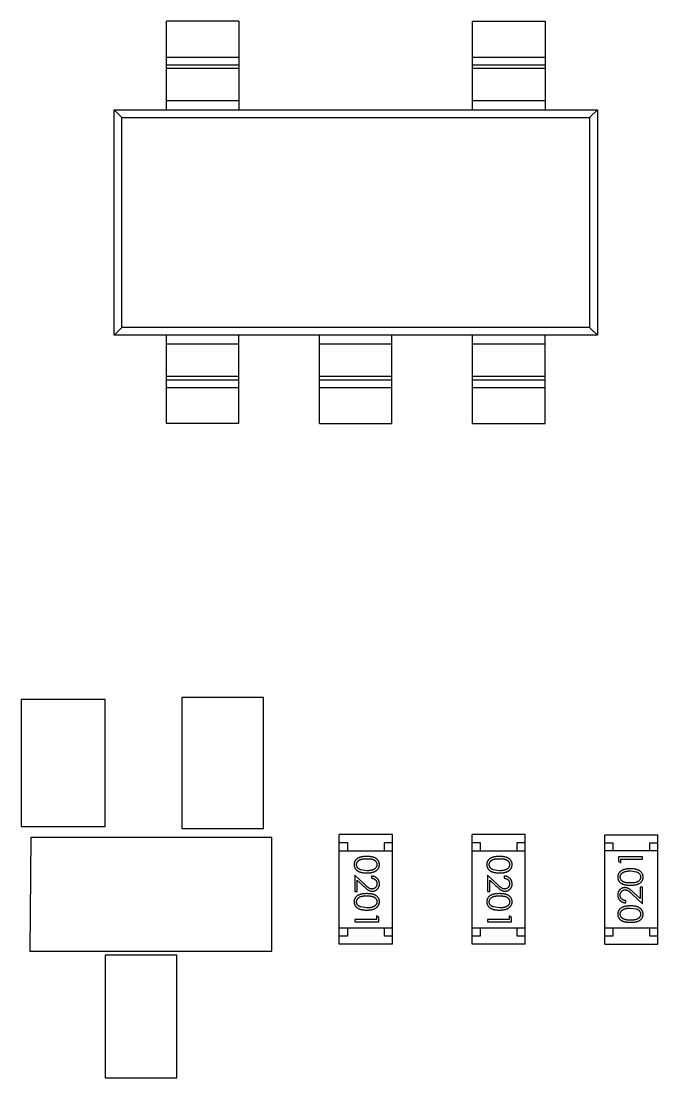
# Model space of a CAD drawing. Header units: millimetres. Extents: x -1 to 131, y 28 to 94.
# Drawn here: x 110.37 to 114.32, y 37.31 to 43.88 of the extents above; entities that cross this region are included whole.
import ezdxf

# ---------------------------------------------------------------- set-up
doc = ezdxf.new("R2010")
doc.units = ezdxf.units.MM
doc.header["$LTSCALE"] = 1.21
doc.header["$MEASUREMENT"] = 0
doc.layers.get('0').update_dxf_attribs({"linetype": 'CONTINUOUS'})

msp = doc.modelspace()

# ---------------------------------------------------------------- linework, layer by layer
at = {"color": 7, "linetype": 'Continuous'}
for p, q in [((111.7164, 43.8764), (111.2664, 43.8764)), ((111.2664, 43.3264), (111.2664, 43.8764)), ((111.7164, 43.8764), (111.7164, 43.3264)), ((113.1664, 43.8764), (113.6164, 43.8764)), ((113.1664, 43.3264), (113.1664, 43.8764)), ((113.6164, 43.8764), (113.6164, 43.3264)), ((111.2664, 43.6533), (111.7164, 43.6533)), ((113.1664, 43.6533), (113.6164, 43.6533)), ((111.7164, 43.6037), (111.2664, 43.6037)), ((111.7164, 43.5815), (111.2664, 43.5815)), ((113.6164, 43.6037), (113.1664, 43.6037)), ((113.6164, 43.5815), (113.1664, 43.5815)), ((111.2664, 43.383), (111.7164, 43.383)), ((113.1664, 43.383), (113.6164, 43.383)), ((110.9414, 43.3264), (113.9414, 43.3264)), ((110.9414, 43.3264), (110.9895, 43.2782)), ((110.9414, 41.9264), (110.9414, 43.3264)), ((113.9414, 43.3264), (113.8932, 43.2782)), ((113.9414, 43.3264), (113.9414, 41.9264)), ((110.9895, 43.2782), (113.8932, 43.2782)), ((110.9895, 41.9745), (110.9895, 43.2782)), ((113.8932, 43.2782), (113.8932, 41.9745)), ((110.9414, 41.9264), (110.9895, 41.9745)), ((113.8932, 41.9745), (110.9895, 41.9745)), ((113.9414, 41.9264), (113.8932, 41.9745)), ((113.9414, 41.9264), (110.9414, 41.9264)), ((111.2664, 41.3764), (111.2664, 41.9264)), ((111.7164, 41.3764), (111.7164, 41.9264)), ((112.2164, 41.3764), (112.2164, 41.9264)), ((112.6664, 41.3764), (112.6664, 41.9264)), ((113.1664, 41.3764), (113.1664, 41.9264)), ((113.6164, 41.3764), (113.6164, 41.9264)), ((111.7164, 41.8697), (111.2664, 41.8697)), ((112.6664, 41.8697), (112.2164, 41.8697)), ((113.6164, 41.8697), (113.1664, 41.8697)), ((111.2664, 41.6712), (111.7164, 41.6712)), ((111.2664, 41.649), (111.7164, 41.649)), ((112.2164, 41.6712), (112.6664, 41.6712)), ((112.2164, 41.649), (112.6664, 41.649)), ((113.1664, 41.6712), (113.6164, 41.6712)), ((113.1664, 41.649), (113.6164, 41.649)), ((111.7164, 41.5994), (111.2664, 41.5994)), ((112.6664, 41.5994), (112.2164, 41.5994)), ((113.6164, 41.5994), (113.1664, 41.5994)), ((111.7164, 41.3764), (111.2664, 41.3764)), ((112.2164, 41.3764), (112.6664, 41.3764)), ((113.1664, 41.3764), (113.6164, 41.3764)), ((110.8857, 39.6628), (110.3651, 39.6628)), ((110.3651, 39.6628), (110.3651, 38.8754)), ((110.8857, 38.8754), (110.8857, 39.6628)), ((111.87, 39.6755), (111.362, 39.6755)), ((111.362, 39.6755), (111.362, 38.8627)), ((111.87, 38.8627), (111.87, 39.6755)), ((110.3651, 38.8754), (110.8857, 38.8754)), ((111.362, 38.8627), (111.87, 38.8627)), ((110.4262, 38.8067), (110.4194, 38.1008)), ((111.9207, 38.8067), (110.4262, 38.8067)), ((111.9207, 38.1008), (111.9207, 38.8067)), ((112.6698, 38.8242), (112.3398, 38.8242)), ((112.3398, 38.1442), (112.3398, 38.8242)), ((112.6698, 38.1442), (112.6698, 38.8242)), ((113.4933, 38.8242), (113.1633, 38.8242)), ((113.1633, 38.1442), (113.1633, 38.8242)), ((113.4933, 38.1442), (113.4933, 38.8242)), ((113.9867, 38.8234), (114.3167, 38.8234)), ((113.9867, 38.1434), (113.9867, 38.8234)), ((114.3167, 38.1434), (114.3167, 38.8234)), ((112.3398, 38.7742), (112.3898, 38.7742)), ((112.3398, 38.7242), (112.6698, 38.7242)), ((112.3898, 38.7742), (112.3898, 38.7242)), ((112.6198, 38.7742), (112.6698, 38.7742)), ((112.6198, 38.7242), (112.6198, 38.7742)), ((113.1633, 38.7742), (113.2133, 38.7742)), ((113.1633, 38.7242), (113.4933, 38.7242)), ((113.2133, 38.7742), (113.2133, 38.7242)), ((113.4433, 38.7742), (113.4933, 38.7742)), ((113.4433, 38.7242), (113.4433, 38.7742)), ((113.9867, 38.7734), (114.0367, 38.7734)), ((114.3167, 38.7234), (113.9867, 38.7234)), ((114.0367, 38.7734), (114.0367, 38.7234)), ((114.2667, 38.7734), (114.3167, 38.7734)), ((114.2667, 38.7234), (114.2667, 38.7734)), ((114.2215, 38.6852), (114.0715, 38.6852)), ((114.0715, 38.6852), (114.0715, 38.6575)), ((114.0715, 38.6575), (114.0868, 38.6487)), ((114.0868, 38.6718), (114.2215, 38.6718)), ((114.0868, 38.6487), (114.0868, 38.6718)), ((114.2215, 38.6718), (114.2215, 38.6852)), ((112.5101, 38.5997), (112.4724, 38.6054)), ((113.3335, 38.5997), (113.2958, 38.6054)), ((114.1465, 38.5987), (114.1842, 38.593)), ((112.4972, 38.5146), (112.4351, 38.5728)), ((112.4351, 38.5728), (112.4351, 38.4709)), ((112.4505, 38.5407), (112.4906, 38.5032)), ((112.4505, 38.4709), (112.4505, 38.5407)), ((112.539, 38.5671), (112.539, 38.5536)), ((113.3206, 38.5146), (113.2585, 38.5728)), ((113.2585, 38.5728), (113.2585, 38.4709)), ((113.2739, 38.5407), (113.314, 38.5032)), ((113.2739, 38.4709), (113.2739, 38.5407)), ((113.3624, 38.5671), (113.3624, 38.5536)), ((112.4351, 38.4709), (112.4505, 38.4709)), ((113.2585, 38.4709), (113.2739, 38.4709)), ((114.2061, 38.4269), (114.166, 38.4645)), ((114.2215, 38.4968), (114.2061, 38.4968)), ((114.2061, 38.4968), (114.2061, 38.4269)), ((114.2215, 38.3948), (114.2215, 38.4968)), ((114.1176, 38.4006), (114.1176, 38.4141)), ((114.1594, 38.453), (114.2215, 38.3948)), ((112.5101, 38.369), (112.4724, 38.3747)), ((113.3335, 38.369), (113.2958, 38.3747)), ((114.1465, 38.3679), (114.1842, 38.3622)), ((112.5697, 38.2959), (112.4351, 38.2959)), ((112.4351, 38.2959), (112.4351, 38.2824)), ((112.4351, 38.2824), (112.5851, 38.2824)), ((112.5851, 38.3102), (112.5697, 38.319)), ((112.5697, 38.319), (112.5697, 38.2959)), ((112.5851, 38.2824), (112.5851, 38.3102)), ((113.3931, 38.2959), (113.2585, 38.2959)), ((113.2585, 38.2959), (113.2585, 38.2824)), ((113.2585, 38.2824), (113.4085, 38.2824)), ((113.4085, 38.3102), (113.3931, 38.319)), ((113.3931, 38.319), (113.3931, 38.2959)), ((113.4085, 38.2824), (113.4085, 38.3102)), ((112.3398, 38.2442), (112.6698, 38.2442)), ((112.3898, 38.2442), (112.3898, 38.1942)), ((112.6198, 38.1942), (112.6198, 38.2442)), ((113.1633, 38.2442), (113.4933, 38.2442)), ((113.2133, 38.2442), (113.2133, 38.1942)), ((113.4433, 38.1942), (113.4433, 38.2442)), ((114.3167, 38.2434), (113.9867, 38.2434)), ((114.0367, 38.2434), (114.0367, 38.1934)), ((114.2667, 38.1934), (114.2667, 38.2434)), ((112.3898, 38.1942), (112.3398, 38.1942)), ((112.6698, 38.1442), (112.3398, 38.1442)), ((112.6698, 38.1942), (112.6198, 38.1942)), ((113.2133, 38.1942), (113.1633, 38.1942)), ((113.4933, 38.1442), (113.1633, 38.1442)), ((113.4933, 38.1942), (113.4433, 38.1942)), ((114.0367, 38.1934), (113.9867, 38.1934)), ((113.9867, 38.1434), (114.3167, 38.1434)), ((114.3167, 38.1934), (114.2667, 38.1934)), ((110.4194, 38.1008), (111.9207, 38.1008)), ((111.3303, 38.0754), (110.8858, 38.0754)), ((110.8858, 38.0754), (110.8858, 37.3134)), ((111.3303, 37.3134), (111.3303, 38.0754)), ((110.8858, 37.3134), (111.3303, 37.3134))]:
    msp.add_line(p, q, dxfattribs=at)
for points, knots in [([(112.5101, 38.6882), (112.5077, 38.6882), (112.503, 38.6882), (112.4963, 38.6879), (112.4899, 38.6874), (112.484, 38.6866), (112.4784, 38.6857), (112.4733, 38.6847), (112.4686, 38.6834), (112.4642, 38.6819), (112.4602, 38.6802), (112.4565, 38.6783), (112.453, 38.6763), (112.4498, 38.6741), (112.4469, 38.6718), (112.4441, 38.6693), (112.4417, 38.6667), (112.4395, 38.6639), (112.4376, 38.661), (112.4359, 38.6579), (112.4344, 38.6549), (112.4333, 38.6517), (112.4324, 38.6484), (112.4317, 38.645), (112.4313, 38.6416), (112.4313, 38.6392), (112.4313, 38.6381)], [0, 0, 0, 0, 0.068113, 0.132564, 0.193427, 0.250218, 0.303569, 0.353576, 0.400235, 0.443586, 0.484619, 0.524292, 0.56238, 0.599049, 0.63494, 0.669782, 0.704009, 0.737842, 0.771098, 0.803896, 0.836415, 0.868639, 0.900715, 0.933378, 0.966213, 1, 1, 1, 1]), ([(112.4467, 38.6376), (112.4467, 38.6393), (112.4469, 38.6426), (112.4482, 38.6474), (112.4503, 38.6522), (112.4527, 38.6559), (112.455, 38.6588), (112.4569, 38.6608), (112.459, 38.6627), (112.4613, 38.6645), (112.4639, 38.6661), (112.4666, 38.6676), (112.4695, 38.669), (112.4726, 38.6702), (112.476, 38.6713), (112.4798, 38.6722), (112.4839, 38.673), (112.4884, 38.6737), (112.4933, 38.6741), (112.4986, 38.6745), (112.5042, 38.6747), (112.5081, 38.6747), (112.5101, 38.6747)], [0, 0, 0, 0, 0.060034, 0.120278, 0.182348, 0.247919, 0.281641, 0.315701, 0.350322, 0.385703, 0.421819, 0.459196, 0.497866, 0.538301, 0.58121, 0.628183, 0.679403, 0.734699, 0.794074, 0.858416, 0.927049, 1, 1, 1, 1]), ([(112.589, 38.6381), (112.5889, 38.6392), (112.5889, 38.6416), (112.5885, 38.645), (112.5878, 38.6484), (112.5869, 38.6517), (112.5857, 38.6549), (112.5843, 38.658), (112.5826, 38.661), (112.5806, 38.664), (112.5784, 38.6668), (112.5759, 38.6695), (112.5732, 38.6719), (112.5703, 38.6743), (112.567, 38.6764), (112.5636, 38.6785), (112.5599, 38.6803), (112.5559, 38.6819), (112.5516, 38.6834), (112.5469, 38.6847), (112.5418, 38.6858), (112.5363, 38.6867), (112.5303, 38.6874), (112.5239, 38.6879), (112.5171, 38.6882), (112.5125, 38.6882), (112.5101, 38.6882)], [0, 0, 0, 0, 0.033742, 0.066533, 0.099153, 0.13154, 0.164087, 0.196563, 0.229707, 0.263315, 0.297504, 0.331686, 0.366482, 0.4021, 0.438958, 0.476748, 0.515985, 0.556589, 0.599519, 0.645765, 0.695487, 0.748721, 0.805687, 0.866754, 0.931405, 1, 1, 1, 1]), ([(112.5101, 38.6747), (112.5121, 38.6747), (112.516, 38.6747), (112.5217, 38.6745), (112.527, 38.6741), (112.5319, 38.6736), (112.5364, 38.673), (112.5405, 38.6722), (112.5443, 38.6713), (112.5477, 38.6702), (112.5508, 38.6689), (112.5537, 38.6676), (112.5564, 38.6661), (112.5589, 38.6645), (112.5613, 38.6627), (112.5634, 38.6608), (112.5653, 38.6588), (112.5676, 38.6559), (112.5699, 38.6522), (112.5721, 38.6475), (112.5733, 38.6426), (112.5735, 38.6393), (112.5736, 38.6376)], [0, 0, 0, 0, 0.073302, 0.142286, 0.206253, 0.266017, 0.321612, 0.372532, 0.419497, 0.462398, 0.502825, 0.541489, 0.579034, 0.615143, 0.650298, 0.684912, 0.718701, 0.752189, 0.817245, 0.879117, 0.939613, 1, 1, 1, 1]), ([(113.3335, 38.6882), (113.3311, 38.6882), (113.3264, 38.6882), (113.3197, 38.6879), (113.3133, 38.6874), (113.3074, 38.6866), (113.3019, 38.6857), (113.2967, 38.6847), (113.292, 38.6834), (113.2876, 38.6819), (113.2836, 38.6802), (113.2799, 38.6783), (113.2765, 38.6763), (113.2733, 38.6741), (113.2703, 38.6718), (113.2676, 38.6693), (113.2651, 38.6667), (113.2629, 38.6639), (113.261, 38.661), (113.2593, 38.6579), (113.2579, 38.6549), (113.2567, 38.6517), (113.2558, 38.6484), (113.2552, 38.645), (113.2547, 38.6416), (113.2547, 38.6392), (113.2547, 38.6381)], [0, 0, 0, 0, 0.068113, 0.132564, 0.193427, 0.250218, 0.303569, 0.353576, 0.400235, 0.443586, 0.484619, 0.524292, 0.56238, 0.599049, 0.63494, 0.669782, 0.704009, 0.737842, 0.771098, 0.803896, 0.836415, 0.868639, 0.900715, 0.933378, 0.966213, 1, 1, 1, 1]), ([(113.2701, 38.6376), (113.2702, 38.6393), (113.2703, 38.6426), (113.2716, 38.6474), (113.2737, 38.6522), (113.2761, 38.6559), (113.2784, 38.6588), (113.2803, 38.6608), (113.2824, 38.6627), (113.2848, 38.6645), (113.2873, 38.6661), (113.29, 38.6676), (113.2929, 38.669), (113.296, 38.6702), (113.2994, 38.6713), (113.3032, 38.6722), (113.3073, 38.673), (113.3118, 38.6737), (113.3167, 38.6741), (113.322, 38.6745), (113.3276, 38.6747), (113.3315, 38.6747), (113.3335, 38.6747)], [0, 0, 0, 0, 0.060034, 0.120278, 0.182348, 0.247919, 0.281641, 0.315701, 0.350322, 0.385703, 0.421819, 0.459196, 0.497866, 0.538301, 0.58121, 0.628183, 0.679403, 0.734699, 0.794074, 0.858416, 0.927049, 1, 1, 1, 1]), ([(113.4124, 38.6381), (113.4124, 38.6392), (113.4123, 38.6416), (113.4119, 38.645), (113.4113, 38.6484), (113.4103, 38.6517), (113.4092, 38.6549), (113.4077, 38.658), (113.406, 38.661), (113.404, 38.664), (113.4018, 38.6668), (113.3994, 38.6695), (113.3966, 38.6719), (113.3937, 38.6743), (113.3905, 38.6764), (113.387, 38.6785), (113.3833, 38.6803), (113.3794, 38.6819), (113.3751, 38.6834), (113.3704, 38.6847), (113.3652, 38.6858), (113.3597, 38.6867), (113.3537, 38.6874), (113.3474, 38.6879), (113.3405, 38.6882), (113.3359, 38.6882), (113.3335, 38.6882)], [0, 0, 0, 0, 0.033742, 0.066533, 0.099153, 0.13154, 0.164087, 0.196563, 0.229707, 0.263315, 0.297504, 0.331686, 0.366482, 0.4021, 0.438958, 0.476748, 0.515985, 0.556589, 0.599519, 0.645765, 0.695487, 0.748721, 0.805687, 0.866754, 0.931405, 1, 1, 1, 1]), ([(113.3335, 38.6747), (113.3355, 38.6747), (113.3395, 38.6747), (113.3451, 38.6745), (113.3504, 38.6741), (113.3553, 38.6736), (113.3598, 38.673), (113.364, 38.6722), (113.3677, 38.6713), (113.3711, 38.6702), (113.3742, 38.6689), (113.3772, 38.6676), (113.3799, 38.6661), (113.3824, 38.6645), (113.3847, 38.6627), (113.3868, 38.6608), (113.3888, 38.6588), (113.391, 38.6559), (113.3934, 38.6522), (113.3955, 38.6475), (113.3967, 38.6426), (113.3969, 38.6393), (113.397, 38.6376)], [0, 0, 0, 0, 0.073302, 0.142286, 0.206253, 0.266017, 0.321612, 0.372532, 0.419497, 0.462398, 0.502825, 0.541489, 0.579034, 0.615143, 0.650298, 0.684912, 0.718701, 0.752189, 0.817245, 0.879117, 0.939613, 1, 1, 1, 1]), ([(112.4313, 38.6381), (112.4313, 38.6369), (112.4313, 38.6345), (112.4318, 38.631), (112.4324, 38.6275), (112.4334, 38.6242), (112.4346, 38.6209), (112.436, 38.6177), (112.4378, 38.6146), (112.4397, 38.6116), (112.442, 38.6087), (112.4445, 38.606), (112.4473, 38.6034), (112.4504, 38.601), (112.4537, 38.5988), (112.4572, 38.5967), (112.461, 38.5948), (112.4651, 38.593), (112.4695, 38.5914), (112.4742, 38.59), (112.4793, 38.5889), (112.4848, 38.5879), (112.4906, 38.5872), (112.4968, 38.5866), (112.5033, 38.5864), (112.5078, 38.5863), (112.5101, 38.5863)], [0, 0, 0, 0, 0.033824, 0.067298, 0.10028, 0.133019, 0.165736, 0.198792, 0.232372, 0.266409, 0.301016, 0.336196, 0.371972, 0.408574, 0.446394, 0.485225, 0.525372, 0.567224, 0.611081, 0.65775, 0.70702, 0.759235, 0.814484, 0.873227, 0.934937, 1, 1, 1, 1]), ([(112.4724, 38.6054), (112.4714, 38.6058), (112.4693, 38.6066), (112.4664, 38.6079), (112.4637, 38.6094), (112.4611, 38.611), (112.4588, 38.6127), (112.4567, 38.6146), (112.4548, 38.6166), (112.4525, 38.6194), (112.4502, 38.6231), (112.4482, 38.6278), (112.4469, 38.6326), (112.4467, 38.6359), (112.4467, 38.6376)], [0, 0, 0, 0, 0.075949, 0.148549, 0.218996, 0.286119, 0.351826, 0.416074, 0.478265, 0.540325, 0.660405, 0.774606, 0.887187, 1, 1, 1, 1]), ([(112.5101, 38.5863), (112.5124, 38.5863), (112.5168, 38.5864), (112.5234, 38.5867), (112.5296, 38.5872), (112.5355, 38.5879), (112.5409, 38.5889), (112.5461, 38.59), (112.5508, 38.5915), (112.5552, 38.5931), (112.5593, 38.5949), (112.5632, 38.5968), (112.5667, 38.5989), (112.57, 38.6011), (112.573, 38.6036), (112.5758, 38.6061), (112.5783, 38.6088), (112.5806, 38.6117), (112.5826, 38.6147), (112.5843, 38.6178), (112.5857, 38.621), (112.5869, 38.6242), (112.5878, 38.6276), (112.5885, 38.631), (112.5889, 38.6345), (112.5889, 38.6369), (112.589, 38.6381)], [0, 0, 0, 0, 0.065278, 0.127205, 0.186168, 0.241675, 0.294115, 0.343609, 0.390387, 0.434463, 0.476646, 0.517002, 0.555936, 0.593716, 0.630057, 0.665601, 0.700745, 0.734917, 0.768681, 0.802087, 0.834849, 0.867433, 0.900138, 0.932806, 0.966212, 1, 1, 1, 1]), ([(112.5736, 38.6376), (112.5735, 38.636), (112.5733, 38.6327), (112.5721, 38.6278), (112.5699, 38.6232), (112.5676, 38.6194), (112.5653, 38.6166), (112.5633, 38.6145), (112.5611, 38.6125), (112.5586, 38.6107), (112.5559, 38.6091), (112.5529, 38.6075), (112.5498, 38.6061), (112.5463, 38.6047), (112.5427, 38.6036), (112.5388, 38.6025), (112.5346, 38.6017), (112.5302, 38.601), (112.5255, 38.6004), (112.5206, 38.6), (112.5154, 38.5998), (112.5119, 38.5998), (112.5101, 38.5997)], [0, 0, 0, 0, 0.059689, 0.119507, 0.181075, 0.246162, 0.279894, 0.314468, 0.350403, 0.387474, 0.426147, 0.466624, 0.508745, 0.553328, 0.600058, 0.649177, 0.700552, 0.754894, 0.811825, 0.871514, 0.934319, 1, 1, 1, 1]), ([(113.2547, 38.6381), (113.2547, 38.6369), (113.2547, 38.6345), (113.2552, 38.631), (113.2558, 38.6275), (113.2568, 38.6242), (113.258, 38.6209), (113.2594, 38.6177), (113.2612, 38.6146), (113.2632, 38.6116), (113.2654, 38.6087), (113.268, 38.606), (113.2707, 38.6034), (113.2738, 38.601), (113.2771, 38.5988), (113.2806, 38.5967), (113.2844, 38.5948), (113.2885, 38.593), (113.2929, 38.5914), (113.2976, 38.59), (113.3027, 38.5889), (113.3082, 38.5879), (113.314, 38.5872), (113.3202, 38.5866), (113.3267, 38.5864), (113.3312, 38.5863), (113.3335, 38.5863)], [0, 0, 0, 0, 0.033824, 0.067298, 0.10028, 0.133019, 0.165736, 0.198792, 0.232372, 0.266409, 0.301016, 0.336196, 0.371972, 0.408574, 0.446394, 0.485225, 0.525372, 0.567224, 0.611081, 0.65775, 0.70702, 0.759235, 0.814484, 0.873227, 0.934937, 1, 1, 1, 1]), ([(113.2958, 38.6054), (113.2948, 38.6058), (113.2927, 38.6066), (113.2898, 38.6079), (113.2871, 38.6094), (113.2845, 38.611), (113.2822, 38.6127), (113.2801, 38.6146), (113.2782, 38.6166), (113.2759, 38.6194), (113.2736, 38.6231), (113.2716, 38.6278), (113.2703, 38.6326), (113.2701, 38.6359), (113.2701, 38.6376)], [0, 0, 0, 0, 0.075949, 0.148549, 0.218996, 0.286119, 0.351826, 0.416074, 0.478265, 0.540325, 0.660405, 0.774606, 0.887187, 1, 1, 1, 1]), ([(113.3335, 38.5863), (113.3358, 38.5863), (113.3403, 38.5864), (113.3468, 38.5867), (113.353, 38.5872), (113.3589, 38.5879), (113.3644, 38.5889), (113.3695, 38.59), (113.3742, 38.5915), (113.3787, 38.5931), (113.3827, 38.5949), (113.3866, 38.5968), (113.3901, 38.5989), (113.3934, 38.6011), (113.3965, 38.6036), (113.3992, 38.6061), (113.4018, 38.6088), (113.404, 38.6117), (113.406, 38.6147), (113.4077, 38.6178), (113.4091, 38.621), (113.4103, 38.6242), (113.4113, 38.6276), (113.4119, 38.631), (113.4123, 38.6345), (113.4124, 38.6369), (113.4124, 38.6381)], [0, 0, 0, 0, 0.065278, 0.127205, 0.186168, 0.241675, 0.294115, 0.343609, 0.390387, 0.434463, 0.476646, 0.517002, 0.555936, 0.593716, 0.630057, 0.665601, 0.700745, 0.734917, 0.768681, 0.802087, 0.834849, 0.867433, 0.900138, 0.932806, 0.966212, 1, 1, 1, 1]), ([(113.397, 38.6376), (113.3969, 38.636), (113.3967, 38.6327), (113.3955, 38.6278), (113.3933, 38.6232), (113.391, 38.6194), (113.3887, 38.6166), (113.3867, 38.6145), (113.3845, 38.6125), (113.382, 38.6107), (113.3793, 38.6091), (113.3764, 38.6075), (113.3732, 38.6061), (113.3698, 38.6047), (113.3661, 38.6036), (113.3622, 38.6025), (113.358, 38.6017), (113.3536, 38.601), (113.3489, 38.6004), (113.344, 38.6), (113.3389, 38.5998), (113.3353, 38.5998), (113.3335, 38.5997)], [0, 0, 0, 0, 0.059689, 0.119507, 0.181075, 0.246162, 0.279894, 0.314468, 0.350403, 0.387474, 0.426147, 0.466624, 0.508745, 0.553328, 0.600058, 0.649177, 0.700552, 0.754894, 0.811825, 0.871514, 0.934319, 1, 1, 1, 1]), ([(114.1465, 38.6121), (114.1442, 38.6121), (114.1397, 38.6121), (114.1332, 38.6118), (114.127, 38.6112), (114.1211, 38.6105), (114.1156, 38.6095), (114.1105, 38.6084), (114.1058, 38.6069), (114.1013, 38.6054), (114.0973, 38.6035), (114.0934, 38.6016), (114.0899, 38.5995), (114.0866, 38.5973), (114.0835, 38.5948), (114.0808, 38.5923), (114.0782, 38.5896), (114.076, 38.5867), (114.074, 38.5837), (114.0723, 38.5806), (114.0708, 38.5775), (114.0697, 38.5742), (114.0687, 38.5709), (114.0681, 38.5674), (114.0677, 38.5639), (114.0676, 38.5616), (114.0676, 38.5604)], [0, 0, 0, 0, 0.065278, 0.127205, 0.186168, 0.241675, 0.294115, 0.343609, 0.390387, 0.434463, 0.476646, 0.517002, 0.555936, 0.593716, 0.630057, 0.665601, 0.700745, 0.734917, 0.768681, 0.802087, 0.834849, 0.867433, 0.900138, 0.932806, 0.966212, 1, 1, 1, 1]), ([(114.083, 38.5608), (114.0831, 38.5625), (114.0833, 38.5657), (114.0845, 38.5706), (114.0866, 38.5753), (114.089, 38.579), (114.0913, 38.5819), (114.0933, 38.5839), (114.0955, 38.5859), (114.098, 38.5877), (114.1007, 38.5894), (114.1036, 38.5909), (114.1068, 38.5924), (114.1102, 38.5937), (114.1139, 38.5948), (114.1178, 38.5959), (114.122, 38.5967), (114.1264, 38.5975), (114.1311, 38.598), (114.136, 38.5984), (114.1411, 38.5986), (114.1447, 38.5987), (114.1465, 38.5987)], [0, 0, 0, 0, 0.059689, 0.119507, 0.181075, 0.246162, 0.279894, 0.314468, 0.350403, 0.387474, 0.426147, 0.466624, 0.508745, 0.553328, 0.600058, 0.649177, 0.700552, 0.754894, 0.811825, 0.871514, 0.934319, 1, 1, 1, 1]), ([(114.2253, 38.5604), (114.2253, 38.5616), (114.2253, 38.5639), (114.2248, 38.5674), (114.2242, 38.5709), (114.2232, 38.5742), (114.222, 38.5775), (114.2206, 38.5807), (114.2188, 38.5838), (114.2168, 38.5868), (114.2146, 38.5897), (114.212, 38.5924), (114.2093, 38.595), (114.2062, 38.5974), (114.2029, 38.5997), (114.1994, 38.6017), (114.1956, 38.6037), (114.1915, 38.6054), (114.1871, 38.6071), (114.1824, 38.6084), (114.1773, 38.6096), (114.1718, 38.6105), (114.166, 38.6112), (114.1598, 38.6118), (114.1533, 38.6121), (114.1488, 38.6121), (114.1465, 38.6121)], [0, 0, 0, 0, 0.033824, 0.067298, 0.10028, 0.133019, 0.165736, 0.198792, 0.232372, 0.266409, 0.301016, 0.336196, 0.371972, 0.408574, 0.446394, 0.485225, 0.525372, 0.567224, 0.611081, 0.65775, 0.70702, 0.759235, 0.814484, 0.873227, 0.934937, 1, 1, 1, 1]), ([(114.1842, 38.593), (114.1852, 38.5926), (114.1873, 38.5918), (114.1902, 38.5905), (114.1929, 38.5891), (114.1954, 38.5875), (114.1978, 38.5857), (114.1999, 38.5839), (114.2018, 38.5818), (114.2041, 38.579), (114.2064, 38.5753), (114.2084, 38.5706), (114.2097, 38.5658), (114.2099, 38.5625), (114.2099, 38.5608)], [0, 0, 0, 0, 0.075949, 0.148549, 0.218996, 0.286119, 0.351826, 0.416074, 0.478265, 0.540325, 0.660405, 0.774606, 0.887187, 1, 1, 1, 1]), ([(112.589, 38.5181), (112.5889, 38.5198), (112.5889, 38.5231), (112.5882, 38.5279), (112.5871, 38.5326), (112.5855, 38.537), (112.5835, 38.5412), (112.5811, 38.5452), (112.5783, 38.549), (112.5749, 38.5526), (112.5713, 38.5559), (112.5674, 38.5587), (112.5633, 38.5612), (112.5589, 38.5632), (112.5543, 38.5648), (112.5494, 38.566), (112.5443, 38.5668), (112.5407, 38.567), (112.539, 38.5671)], [0, 0, 0, 0, 0.06445, 0.126725, 0.187421, 0.247417, 0.306749, 0.366595, 0.427749, 0.490235, 0.553031, 0.614805, 0.676505, 0.738096, 0.801021, 0.864897, 0.931209, 1, 1, 1, 1]), ([(112.539, 38.5536), (112.5403, 38.5535), (112.5429, 38.5532), (112.5467, 38.5525), (112.5502, 38.5515), (112.5536, 38.5503), (112.5566, 38.5488), (112.5595, 38.547), (112.5621, 38.545), (112.5645, 38.5428), (112.5666, 38.5403), (112.5685, 38.5377), (112.5701, 38.5349), (112.5713, 38.532), (112.5723, 38.5289), (112.5731, 38.5257), (112.5735, 38.5223), (112.5735, 38.52), (112.5736, 38.5188)], [0, 0, 0, 0, 0.073648, 0.143686, 0.210962, 0.275557, 0.338064, 0.399311, 0.4594, 0.51934, 0.579024, 0.637809, 0.695959, 0.754122, 0.813113, 0.873453, 0.935561, 1, 1, 1, 1]), ([(113.4124, 38.5181), (113.4123, 38.5198), (113.4123, 38.5231), (113.4116, 38.5279), (113.4105, 38.5326), (113.409, 38.537), (113.4069, 38.5412), (113.4045, 38.5452), (113.4017, 38.549), (113.3984, 38.5526), (113.3948, 38.5559), (113.3909, 38.5587), (113.3867, 38.5612), (113.3823, 38.5632), (113.3777, 38.5648), (113.3728, 38.566), (113.3677, 38.5668), (113.3642, 38.567), (113.3624, 38.5671)], [0, 0, 0, 0, 0.06445, 0.126725, 0.187421, 0.247417, 0.306749, 0.366595, 0.427749, 0.490235, 0.553031, 0.614805, 0.676505, 0.738096, 0.801021, 0.864897, 0.931209, 1, 1, 1, 1]), ([(113.3624, 38.5536), (113.3637, 38.5535), (113.3663, 38.5532), (113.3701, 38.5525), (113.3736, 38.5515), (113.377, 38.5503), (113.3801, 38.5488), (113.3829, 38.547), (113.3856, 38.545), (113.3879, 38.5428), (113.3901, 38.5403), (113.3919, 38.5377), (113.3935, 38.5349), (113.3948, 38.532), (113.3958, 38.5289), (113.3965, 38.5257), (113.3969, 38.5223), (113.397, 38.52), (113.397, 38.5188)], [0, 0, 0, 0, 0.073648, 0.143686, 0.210962, 0.275557, 0.338064, 0.399311, 0.4594, 0.51934, 0.579024, 0.637809, 0.695959, 0.754122, 0.813113, 0.873453, 0.935561, 1, 1, 1, 1]), ([(114.0676, 38.5604), (114.0676, 38.5592), (114.0677, 38.5568), (114.0681, 38.5534), (114.0687, 38.55), (114.0697, 38.5467), (114.0708, 38.5435), (114.0723, 38.5404), (114.074, 38.5374), (114.076, 38.5344), (114.0782, 38.5316), (114.0806, 38.5289), (114.0834, 38.5265), (114.0863, 38.5241), (114.0895, 38.522), (114.093, 38.52), (114.0967, 38.5181), (114.1006, 38.5165), (114.1049, 38.515), (114.1096, 38.5137), (114.1148, 38.5126), (114.1203, 38.5118), (114.1263, 38.5111), (114.1326, 38.5106), (114.1394, 38.5103), (114.1441, 38.5102), (114.1465, 38.5102)], [0, 0, 0, 0, 0.033742, 0.066533, 0.099153, 0.13154, 0.164087, 0.196563, 0.229707, 0.263315, 0.297504, 0.331686, 0.366482, 0.4021, 0.438958, 0.476748, 0.515985, 0.556589, 0.599519, 0.645765, 0.695487, 0.748721, 0.805687, 0.866754, 0.931405, 1, 1, 1, 1]), ([(114.1465, 38.5237), (114.1445, 38.5237), (114.1405, 38.5237), (114.1349, 38.524), (114.1296, 38.5243), (114.1247, 38.5248), (114.1202, 38.5254), (114.116, 38.5262), (114.1123, 38.5271), (114.1089, 38.5282), (114.1058, 38.5295), (114.1028, 38.5308), (114.1001, 38.5323), (114.0976, 38.534), (114.0953, 38.5357), (114.0932, 38.5376), (114.0912, 38.5396), (114.089, 38.5425), (114.0866, 38.5462), (114.0845, 38.5509), (114.0833, 38.5558), (114.0831, 38.5592), (114.083, 38.5608)], [0, 0, 0, 0, 0.073302, 0.142286, 0.206253, 0.266017, 0.321612, 0.372532, 0.419497, 0.462398, 0.502825, 0.541489, 0.579034, 0.615143, 0.650298, 0.684912, 0.718701, 0.752189, 0.817245, 0.879117, 0.939613, 1, 1, 1, 1]), ([(114.2099, 38.5608), (114.2098, 38.5592), (114.2097, 38.5559), (114.2084, 38.551), (114.2063, 38.5462), (114.2039, 38.5425), (114.2016, 38.5396), (114.1997, 38.5376), (114.1975, 38.5357), (114.1952, 38.5339), (114.1927, 38.5323), (114.19, 38.5308), (114.1871, 38.5295), (114.184, 38.5282), (114.1806, 38.5271), (114.1768, 38.5262), (114.1727, 38.5254), (114.1682, 38.5248), (114.1633, 38.5243), (114.158, 38.5239), (114.1524, 38.5237), (114.1485, 38.5237), (114.1465, 38.5237)], [0, 0, 0, 0, 0.060034, 0.120278, 0.182348, 0.247919, 0.281641, 0.315701, 0.350322, 0.385703, 0.421819, 0.459196, 0.497866, 0.538301, 0.58121, 0.628183, 0.679403, 0.734699, 0.794074, 0.858416, 0.927049, 1, 1, 1, 1]), ([(114.1465, 38.5102), (114.1489, 38.5102), (114.1535, 38.5103), (114.1603, 38.5106), (114.1667, 38.5111), (114.1726, 38.5118), (114.1781, 38.5127), (114.1833, 38.5137), (114.188, 38.5151), (114.1923, 38.5166), (114.1963, 38.5183), (114.2001, 38.5201), (114.2035, 38.5221), (114.2067, 38.5243), (114.2097, 38.5266), (114.2124, 38.5291), (114.2149, 38.5317), (114.2171, 38.5345), (114.219, 38.5375), (114.2207, 38.5405), (114.2221, 38.5436), (114.2233, 38.5468), (114.2242, 38.55), (114.2248, 38.5534), (114.2253, 38.5568), (114.2253, 38.5592), (114.2253, 38.5604)], [0, 0, 0, 0, 0.068113, 0.132564, 0.193427, 0.250218, 0.303569, 0.353576, 0.400235, 0.443586, 0.484619, 0.524292, 0.56238, 0.599049, 0.63494, 0.669782, 0.704009, 0.737842, 0.771098, 0.803896, 0.836415, 0.868639, 0.900715, 0.933378, 0.966213, 1, 1, 1, 1]), ([(112.4906, 38.5032), (112.4921, 38.5017), (112.4951, 38.499), (112.4994, 38.495), (112.5035, 38.4915), (112.5074, 38.4883), (112.511, 38.4854), (112.5144, 38.4829), (112.5176, 38.4808), (112.5214, 38.4785), (112.5262, 38.4762), (112.5321, 38.4743), (112.5381, 38.473), (112.5423, 38.4729), (112.5444, 38.4728)], [0, 0, 0, 0, 0.09953, 0.192079, 0.277712, 0.357454, 0.429648, 0.495771, 0.555538, 0.608657, 0.707578, 0.804328, 0.901298, 1, 1, 1, 1]), ([(112.5432, 38.4863), (112.5415, 38.4863), (112.5383, 38.4865), (112.5335, 38.4875), (112.5289, 38.4892), (112.5251, 38.4912), (112.5219, 38.4932), (112.5193, 38.4951), (112.5163, 38.4975), (112.513, 38.5001), (112.5095, 38.5032), (112.5057, 38.5067), (112.5015, 38.5105), (112.4987, 38.5132), (112.4972, 38.5146)], [0, 0, 0, 0, 0.088014, 0.174976, 0.2638, 0.355443, 0.406413, 0.465519, 0.533076, 0.609353, 0.693899, 0.787171, 0.889197, 1, 1, 1, 1]), ([(112.5736, 38.5188), (112.5735, 38.5177), (112.5735, 38.5155), (112.5731, 38.5123), (112.5724, 38.5092), (112.5714, 38.5062), (112.5701, 38.5034), (112.5686, 38.5007), (112.5667, 38.4981), (112.5646, 38.4957), (112.5624, 38.4935), (112.5599, 38.4916), (112.5574, 38.4899), (112.5548, 38.4886), (112.552, 38.4876), (112.5492, 38.4868), (112.5462, 38.4864), (112.5442, 38.4863), (112.5432, 38.4863)], [0, 0, 0, 0, 0.068027, 0.133505, 0.19695, 0.26027, 0.322741, 0.384982, 0.448465, 0.513424, 0.578224, 0.640011, 0.700094, 0.760067, 0.819012, 0.877878, 0.938035, 1, 1, 1, 1]), ([(112.5444, 38.4728), (112.5459, 38.4729), (112.5488, 38.473), (112.5531, 38.4735), (112.5572, 38.4745), (112.5613, 38.4759), (112.5651, 38.4777), (112.5688, 38.4798), (112.5724, 38.4824), (112.5757, 38.4853), (112.5789, 38.4885), (112.5815, 38.4921), (112.5838, 38.4958), (112.5858, 38.4998), (112.5872, 38.5041), (112.5882, 38.5085), (112.5888, 38.5133), (112.5889, 38.5165), (112.589, 38.5181)], [0, 0, 0, 0, 0.06271, 0.123347, 0.183401, 0.242828, 0.302097, 0.36242, 0.423725, 0.487032, 0.550491, 0.612709, 0.674265, 0.73617, 0.799211, 0.863483, 0.930525, 1, 1, 1, 1]), ([(113.314, 38.5032), (113.3155, 38.5017), (113.3185, 38.499), (113.3228, 38.495), (113.327, 38.4915), (113.3308, 38.4883), (113.3345, 38.4854), (113.3379, 38.4829), (113.341, 38.4808), (113.3448, 38.4785), (113.3496, 38.4762), (113.3555, 38.4743), (113.3616, 38.473), (113.3657, 38.4729), (113.3678, 38.4728)], [0, 0, 0, 0, 0.09953, 0.192079, 0.277712, 0.357454, 0.429648, 0.495771, 0.555538, 0.608657, 0.707578, 0.804328, 0.901298, 1, 1, 1, 1]), ([(113.3666, 38.4863), (113.365, 38.4863), (113.3617, 38.4865), (113.3569, 38.4875), (113.3523, 38.4892), (113.3485, 38.4912), (113.3454, 38.4932), (113.3427, 38.4951), (113.3397, 38.4975), (113.3365, 38.5001), (113.3329, 38.5032), (113.3291, 38.5067), (113.3249, 38.5105), (113.3221, 38.5132), (113.3206, 38.5146)], [0, 0, 0, 0, 0.088014, 0.174976, 0.2638, 0.355443, 0.406413, 0.465519, 0.533076, 0.609353, 0.693899, 0.787171, 0.889197, 1, 1, 1, 1]), ([(113.397, 38.5188), (113.397, 38.5177), (113.3969, 38.5155), (113.3965, 38.5123), (113.3958, 38.5092), (113.3948, 38.5062), (113.3935, 38.5034), (113.392, 38.5007), (113.3901, 38.4981), (113.388, 38.4957), (113.3858, 38.4935), (113.3833, 38.4916), (113.3808, 38.4899), (113.3782, 38.4886), (113.3754, 38.4876), (113.3726, 38.4868), (113.3696, 38.4864), (113.3676, 38.4863), (113.3666, 38.4863)], [0, 0, 0, 0, 0.068027, 0.133505, 0.19695, 0.26027, 0.322741, 0.384982, 0.448465, 0.513424, 0.578224, 0.640011, 0.700094, 0.760067, 0.819012, 0.877878, 0.938035, 1, 1, 1, 1]), ([(113.3678, 38.4728), (113.3693, 38.4729), (113.3722, 38.473), (113.3765, 38.4735), (113.3807, 38.4745), (113.3847, 38.4759), (113.3885, 38.4777), (113.3922, 38.4798), (113.3958, 38.4824), (113.3991, 38.4853), (113.4023, 38.4885), (113.4049, 38.4921), (113.4073, 38.4958), (113.4092, 38.4998), (113.4106, 38.5041), (113.4116, 38.5085), (113.4123, 38.5133), (113.4123, 38.5165), (113.4124, 38.5181)], [0, 0, 0, 0, 0.06271, 0.123347, 0.183401, 0.242828, 0.302097, 0.36242, 0.423725, 0.487032, 0.550491, 0.612709, 0.674265, 0.73617, 0.799211, 0.863483, 0.930525, 1, 1, 1, 1]), ([(114.1122, 38.4948), (114.1107, 38.4948), (114.1078, 38.4947), (114.1035, 38.4941), (114.0993, 38.4931), (114.0953, 38.4918), (114.0915, 38.49), (114.0878, 38.4878), (114.0842, 38.4853), (114.0809, 38.4823), (114.0777, 38.4791), (114.0751, 38.4756), (114.0727, 38.4718), (114.0708, 38.4679), (114.0694, 38.4636), (114.0684, 38.4591), (114.0677, 38.4544), (114.0677, 38.4512), (114.0676, 38.4495)], [0, 0, 0, 0, 0.06271, 0.123347, 0.183401, 0.242828, 0.302097, 0.36242, 0.423725, 0.487032, 0.550491, 0.612709, 0.674265, 0.73617, 0.799211, 0.863483, 0.930525, 1, 1, 1, 1]), ([(114.083, 38.4488), (114.083, 38.4499), (114.0831, 38.4522), (114.0835, 38.4554), (114.0842, 38.4585), (114.0852, 38.4615), (114.0865, 38.4643), (114.088, 38.467), (114.0899, 38.4695), (114.0919, 38.472), (114.0942, 38.4742), (114.0967, 38.4761), (114.0992, 38.4777), (114.1018, 38.4791), (114.1046, 38.4801), (114.1074, 38.4808), (114.1104, 38.4813), (114.1124, 38.4813), (114.1134, 38.4814)], [0, 0, 0, 0, 0.068027, 0.133505, 0.19695, 0.26027, 0.322741, 0.384982, 0.448465, 0.513424, 0.578224, 0.640011, 0.700094, 0.760067, 0.819012, 0.877878, 0.938035, 1, 1, 1, 1]), ([(114.166, 38.4645), (114.1645, 38.4659), (114.1615, 38.4687), (114.1572, 38.4726), (114.153, 38.4762), (114.1492, 38.4794), (114.1455, 38.4822), (114.1421, 38.4847), (114.139, 38.4868), (114.1352, 38.4891), (114.1304, 38.4915), (114.1245, 38.4934), (114.1184, 38.4946), (114.1143, 38.4948), (114.1122, 38.4948)], [0, 0, 0, 0, 0.09953, 0.192079, 0.277712, 0.357454, 0.429648, 0.495771, 0.555538, 0.608657, 0.707578, 0.804328, 0.901298, 1, 1, 1, 1]), ([(114.1134, 38.4814), (114.115, 38.4813), (114.1183, 38.4812), (114.1231, 38.4801), (114.1277, 38.4784), (114.1315, 38.4765), (114.1346, 38.4744), (114.1373, 38.4725), (114.1402, 38.4702), (114.1435, 38.4675), (114.1471, 38.4644), (114.1509, 38.461), (114.1551, 38.4571), (114.1579, 38.4544), (114.1594, 38.453)], [0, 0, 0, 0, 0.088014, 0.174976, 0.2638, 0.355443, 0.406413, 0.465519, 0.533076, 0.609353, 0.693899, 0.787171, 0.889197, 1, 1, 1, 1]), ([(112.5101, 38.4574), (112.5077, 38.4574), (112.503, 38.4574), (112.4963, 38.4571), (112.4899, 38.4566), (112.484, 38.4559), (112.4784, 38.455), (112.4733, 38.4539), (112.4686, 38.4526), (112.4642, 38.4511), (112.4602, 38.4494), (112.4565, 38.4475), (112.453, 38.4455), (112.4498, 38.4433), (112.4469, 38.441), (112.4441, 38.4386), (112.4417, 38.4359), (112.4395, 38.4331), (112.4376, 38.4302), (112.4359, 38.4272), (112.4344, 38.4241), (112.4333, 38.4209), (112.4324, 38.4176), (112.4317, 38.4143), (112.4313, 38.4108), (112.4313, 38.4085), (112.4313, 38.4073)], [0, 0, 0, 0, 0.068113, 0.132564, 0.193427, 0.250218, 0.303569, 0.353576, 0.400235, 0.443586, 0.484619, 0.524292, 0.56238, 0.599049, 0.63494, 0.669782, 0.704009, 0.737842, 0.771098, 0.803896, 0.836415, 0.868639, 0.900715, 0.933378, 0.966213, 1, 1, 1, 1]), ([(112.4313, 38.4073), (112.4313, 38.4061), (112.4313, 38.4037), (112.4318, 38.4002), (112.4324, 38.3968), (112.4334, 38.3934), (112.4346, 38.3902), (112.436, 38.387), (112.4378, 38.3839), (112.4397, 38.3809), (112.442, 38.378), (112.4445, 38.3752), (112.4473, 38.3726), (112.4504, 38.3702), (112.4537, 38.368), (112.4572, 38.3659), (112.461, 38.364), (112.4651, 38.3622), (112.4695, 38.3606), (112.4742, 38.3593), (112.4793, 38.3581), (112.4848, 38.3571), (112.4906, 38.3564), (112.4968, 38.3559), (112.5033, 38.3556), (112.5078, 38.3555), (112.5101, 38.3555)], [0, 0, 0, 0, 0.033824, 0.067298, 0.10028, 0.133019, 0.165736, 0.198792, 0.232372, 0.266409, 0.301016, 0.336196, 0.371972, 0.408574, 0.446394, 0.485225, 0.525372, 0.567224, 0.611081, 0.65775, 0.70702, 0.759235, 0.814484, 0.873227, 0.934937, 1, 1, 1, 1]), ([(112.4467, 38.4068), (112.4467, 38.4085), (112.4469, 38.4118), (112.4482, 38.4167), (112.4503, 38.4214), (112.4527, 38.4252), (112.455, 38.428), (112.4569, 38.4301), (112.459, 38.432), (112.4613, 38.4337), (112.4639, 38.4354), (112.4666, 38.4368), (112.4695, 38.4382), (112.4726, 38.4394), (112.476, 38.4405), (112.4798, 38.4415), (112.4839, 38.4422), (112.4884, 38.4429), (112.4933, 38.4433), (112.4986, 38.4437), (112.5042, 38.444), (112.5081, 38.444), (112.5101, 38.444)], [0, 0, 0, 0, 0.060034, 0.120278, 0.182348, 0.247919, 0.281641, 0.315701, 0.350322, 0.385703, 0.421819, 0.459196, 0.497866, 0.538301, 0.58121, 0.628183, 0.679403, 0.734699, 0.794074, 0.858416, 0.927049, 1, 1, 1, 1]), ([(112.4724, 38.3747), (112.4714, 38.375), (112.4693, 38.3758), (112.4664, 38.3771), (112.4637, 38.3786), (112.4611, 38.3802), (112.4588, 38.382), (112.4567, 38.3838), (112.4548, 38.3858), (112.4525, 38.3886), (112.4502, 38.3923), (112.4482, 38.397), (112.4469, 38.4019), (112.4467, 38.4052), (112.4467, 38.4068)], [0, 0, 0, 0, 0.075949, 0.148549, 0.218996, 0.286119, 0.351826, 0.416074, 0.478265, 0.540325, 0.660405, 0.774606, 0.887187, 1, 1, 1, 1]), ([(112.589, 38.4073), (112.5889, 38.4085), (112.5889, 38.4108), (112.5885, 38.4143), (112.5878, 38.4176), (112.5869, 38.4209), (112.5857, 38.4241), (112.5843, 38.4273), (112.5826, 38.4303), (112.5806, 38.4332), (112.5784, 38.436), (112.5759, 38.4387), (112.5732, 38.4412), (112.5703, 38.4435), (112.567, 38.4456), (112.5636, 38.4477), (112.5599, 38.4495), (112.5559, 38.4512), (112.5516, 38.4527), (112.5469, 38.4539), (112.5418, 38.4551), (112.5363, 38.4559), (112.5303, 38.4566), (112.5239, 38.4571), (112.5171, 38.4574), (112.5125, 38.4574), (112.5101, 38.4574)], [0, 0, 0, 0, 0.033742, 0.066533, 0.099153, 0.13154, 0.164087, 0.196563, 0.229707, 0.263315, 0.297504, 0.331686, 0.366482, 0.4021, 0.438958, 0.476748, 0.515985, 0.556589, 0.599519, 0.645765, 0.695487, 0.748721, 0.805687, 0.866754, 0.931405, 1, 1, 1, 1]), ([(112.5101, 38.444), (112.5121, 38.444), (112.516, 38.444), (112.5217, 38.4437), (112.527, 38.4434), (112.5319, 38.4428), (112.5364, 38.4422), (112.5405, 38.4414), (112.5443, 38.4405), (112.5477, 38.4394), (112.5508, 38.4382), (112.5537, 38.4368), (112.5564, 38.4353), (112.5589, 38.4337), (112.5613, 38.4319), (112.5634, 38.43), (112.5653, 38.428), (112.5676, 38.4252), (112.5699, 38.4214), (112.5721, 38.4167), (112.5733, 38.4118), (112.5735, 38.4085), (112.5736, 38.4068)], [0, 0, 0, 0, 0.073302, 0.142286, 0.206253, 0.266017, 0.321612, 0.372532, 0.419497, 0.462398, 0.502825, 0.541489, 0.579034, 0.615143, 0.650298, 0.684912, 0.718701, 0.752189, 0.817245, 0.879117, 0.939613, 1, 1, 1, 1]), ([(112.5101, 38.3555), (112.5124, 38.3555), (112.5168, 38.3556), (112.5234, 38.3559), (112.5296, 38.3564), (112.5355, 38.3572), (112.5409, 38.3581), (112.5461, 38.3593), (112.5508, 38.3607), (112.5552, 38.3623), (112.5593, 38.3641), (112.5632, 38.366), (112.5667, 38.3681), (112.57, 38.3704), (112.573, 38.3728), (112.5758, 38.3754), (112.5783, 38.3781), (112.5806, 38.381), (112.5826, 38.3839), (112.5843, 38.387), (112.5857, 38.3902), (112.5869, 38.3935), (112.5878, 38.3968), (112.5885, 38.4002), (112.5889, 38.4037), (112.5889, 38.4061), (112.589, 38.4073)], [0, 0, 0, 0, 0.065278, 0.127205, 0.186168, 0.241675, 0.294115, 0.343609, 0.390387, 0.434463, 0.476646, 0.517002, 0.555936, 0.593716, 0.630057, 0.665601, 0.700745, 0.734917, 0.768681, 0.802087, 0.834849, 0.867433, 0.900138, 0.932806, 0.966212, 1, 1, 1, 1]), ([(112.5736, 38.4068), (112.5735, 38.4052), (112.5733, 38.4019), (112.5721, 38.3971), (112.5699, 38.3924), (112.5676, 38.3886), (112.5653, 38.3858), (112.5633, 38.3837), (112.5611, 38.3818), (112.5586, 38.38), (112.5559, 38.3783), (112.5529, 38.3767), (112.5498, 38.3753), (112.5463, 38.374), (112.5427, 38.3728), (112.5388, 38.3717), (112.5346, 38.3709), (112.5302, 38.3702), (112.5255, 38.3697), (112.5206, 38.3692), (112.5154, 38.369), (112.5119, 38.369), (112.5101, 38.369)], [0, 0, 0, 0, 0.059689, 0.119507, 0.181075, 0.246162, 0.279894, 0.314468, 0.350403, 0.387474, 0.426147, 0.466624, 0.508745, 0.553328, 0.600058, 0.649177, 0.700552, 0.754894, 0.811825, 0.871514, 0.934319, 1, 1, 1, 1]), ([(113.3335, 38.4574), (113.3311, 38.4574), (113.3264, 38.4574), (113.3197, 38.4571), (113.3133, 38.4566), (113.3074, 38.4559), (113.3019, 38.455), (113.2967, 38.4539), (113.292, 38.4526), (113.2876, 38.4511), (113.2836, 38.4494), (113.2799, 38.4475), (113.2765, 38.4455), (113.2733, 38.4433), (113.2703, 38.441), (113.2676, 38.4386), (113.2651, 38.4359), (113.2629, 38.4331), (113.261, 38.4302), (113.2593, 38.4272), (113.2579, 38.4241), (113.2567, 38.4209), (113.2558, 38.4176), (113.2552, 38.4143), (113.2547, 38.4108), (113.2547, 38.4085), (113.2547, 38.4073)], [0, 0, 0, 0, 0.068113, 0.132564, 0.193427, 0.250218, 0.303569, 0.353576, 0.400235, 0.443586, 0.484619, 0.524292, 0.56238, 0.599049, 0.63494, 0.669782, 0.704009, 0.737842, 0.771098, 0.803896, 0.836415, 0.868639, 0.900715, 0.933378, 0.966213, 1, 1, 1, 1]), ([(113.2547, 38.4073), (113.2547, 38.4061), (113.2547, 38.4037), (113.2552, 38.4002), (113.2558, 38.3968), (113.2568, 38.3934), (113.258, 38.3902), (113.2594, 38.387), (113.2612, 38.3839), (113.2632, 38.3809), (113.2654, 38.378), (113.268, 38.3752), (113.2707, 38.3726), (113.2738, 38.3702), (113.2771, 38.368), (113.2806, 38.3659), (113.2844, 38.364), (113.2885, 38.3622), (113.2929, 38.3606), (113.2976, 38.3593), (113.3027, 38.3581), (113.3082, 38.3571), (113.314, 38.3564), (113.3202, 38.3559), (113.3267, 38.3556), (113.3312, 38.3555), (113.3335, 38.3555)], [0, 0, 0, 0, 0.033824, 0.067298, 0.10028, 0.133019, 0.165736, 0.198792, 0.232372, 0.266409, 0.301016, 0.336196, 0.371972, 0.408574, 0.446394, 0.485225, 0.525372, 0.567224, 0.611081, 0.65775, 0.70702, 0.759235, 0.814484, 0.873227, 0.934937, 1, 1, 1, 1]), ([(113.2701, 38.4068), (113.2702, 38.4085), (113.2703, 38.4118), (113.2716, 38.4167), (113.2737, 38.4214), (113.2761, 38.4252), (113.2784, 38.428), (113.2803, 38.4301), (113.2824, 38.432), (113.2848, 38.4337), (113.2873, 38.4354), (113.29, 38.4368), (113.2929, 38.4382), (113.296, 38.4394), (113.2994, 38.4405), (113.3032, 38.4415), (113.3073, 38.4422), (113.3118, 38.4429), (113.3167, 38.4433), (113.322, 38.4437), (113.3276, 38.444), (113.3315, 38.444), (113.3335, 38.444)], [0, 0, 0, 0, 0.060034, 0.120278, 0.182348, 0.247919, 0.281641, 0.315701, 0.350322, 0.385703, 0.421819, 0.459196, 0.497866, 0.538301, 0.58121, 0.628183, 0.679403, 0.734699, 0.794074, 0.858416, 0.927049, 1, 1, 1, 1]), ([(113.2958, 38.3747), (113.2948, 38.375), (113.2927, 38.3758), (113.2898, 38.3771), (113.2871, 38.3786), (113.2845, 38.3802), (113.2822, 38.382), (113.2801, 38.3838), (113.2782, 38.3858), (113.2759, 38.3886), (113.2736, 38.3923), (113.2716, 38.397), (113.2703, 38.4019), (113.2701, 38.4052), (113.2701, 38.4068)], [0, 0, 0, 0, 0.075949, 0.148549, 0.218996, 0.286119, 0.351826, 0.416074, 0.478265, 0.540325, 0.660405, 0.774606, 0.887187, 1, 1, 1, 1]), ([(113.4124, 38.4073), (113.4124, 38.4085), (113.4123, 38.4108), (113.4119, 38.4143), (113.4113, 38.4176), (113.4103, 38.4209), (113.4092, 38.4241), (113.4077, 38.4273), (113.406, 38.4303), (113.404, 38.4332), (113.4018, 38.436), (113.3994, 38.4387), (113.3966, 38.4412), (113.3937, 38.4435), (113.3905, 38.4456), (113.387, 38.4477), (113.3833, 38.4495), (113.3794, 38.4512), (113.3751, 38.4527), (113.3704, 38.4539), (113.3652, 38.4551), (113.3597, 38.4559), (113.3537, 38.4566), (113.3474, 38.4571), (113.3405, 38.4574), (113.3359, 38.4574), (113.3335, 38.4574)], [0, 0, 0, 0, 0.033742, 0.066533, 0.099153, 0.13154, 0.164087, 0.196563, 0.229707, 0.263315, 0.297504, 0.331686, 0.366482, 0.4021, 0.438958, 0.476748, 0.515985, 0.556589, 0.599519, 0.645765, 0.695487, 0.748721, 0.805687, 0.866754, 0.931405, 1, 1, 1, 1]), ([(113.3335, 38.444), (113.3355, 38.444), (113.3395, 38.444), (113.3451, 38.4437), (113.3504, 38.4434), (113.3553, 38.4428), (113.3598, 38.4422), (113.364, 38.4414), (113.3677, 38.4405), (113.3711, 38.4394), (113.3742, 38.4382), (113.3772, 38.4368), (113.3799, 38.4353), (113.3824, 38.4337), (113.3847, 38.4319), (113.3868, 38.43), (113.3888, 38.428), (113.391, 38.4252), (113.3934, 38.4214), (113.3955, 38.4167), (113.3967, 38.4118), (113.3969, 38.4085), (113.397, 38.4068)], [0, 0, 0, 0, 0.073302, 0.142286, 0.206253, 0.266017, 0.321612, 0.372532, 0.419497, 0.462398, 0.502825, 0.541489, 0.579034, 0.615143, 0.650298, 0.684912, 0.718701, 0.752189, 0.817245, 0.879117, 0.939613, 1, 1, 1, 1]), ([(113.3335, 38.3555), (113.3358, 38.3555), (113.3403, 38.3556), (113.3468, 38.3559), (113.353, 38.3564), (113.3589, 38.3572), (113.3644, 38.3581), (113.3695, 38.3593), (113.3742, 38.3607), (113.3787, 38.3623), (113.3827, 38.3641), (113.3866, 38.366), (113.3901, 38.3681), (113.3934, 38.3704), (113.3965, 38.3728), (113.3992, 38.3754), (113.4018, 38.3781), (113.404, 38.381), (113.406, 38.3839), (113.4077, 38.387), (113.4091, 38.3902), (113.4103, 38.3935), (113.4113, 38.3968), (113.4119, 38.4002), (113.4123, 38.4037), (113.4124, 38.4061), (113.4124, 38.4073)], [0, 0, 0, 0, 0.065278, 0.127205, 0.186168, 0.241675, 0.294115, 0.343609, 0.390387, 0.434463, 0.476646, 0.517002, 0.555936, 0.593716, 0.630057, 0.665601, 0.700745, 0.734917, 0.768681, 0.802087, 0.834849, 0.867433, 0.900138, 0.932806, 0.966212, 1, 1, 1, 1]), ([(113.397, 38.4068), (113.3969, 38.4052), (113.3967, 38.4019), (113.3955, 38.3971), (113.3933, 38.3924), (113.391, 38.3886), (113.3887, 38.3858), (113.3867, 38.3837), (113.3845, 38.3818), (113.382, 38.38), (113.3793, 38.3783), (113.3764, 38.3767), (113.3732, 38.3753), (113.3698, 38.374), (113.3661, 38.3728), (113.3622, 38.3717), (113.358, 38.3709), (113.3536, 38.3702), (113.3489, 38.3697), (113.344, 38.3692), (113.3389, 38.369), (113.3353, 38.369), (113.3335, 38.369)], [0, 0, 0, 0, 0.059689, 0.119507, 0.181075, 0.246162, 0.279894, 0.314468, 0.350403, 0.387474, 0.426147, 0.466624, 0.508745, 0.553328, 0.600058, 0.649177, 0.700552, 0.754894, 0.811825, 0.871514, 0.934319, 1, 1, 1, 1]), ([(114.0676, 38.4495), (114.0677, 38.4478), (114.0677, 38.4445), (114.0684, 38.4397), (114.0695, 38.4351), (114.071, 38.4307), (114.0731, 38.4265), (114.0755, 38.4224), (114.0783, 38.4186), (114.0816, 38.4151), (114.0852, 38.4118), (114.0891, 38.4089), (114.0933, 38.4065), (114.0977, 38.4045), (114.1023, 38.4028), (114.1072, 38.4017), (114.1123, 38.4009), (114.1158, 38.4007), (114.1176, 38.4006)], [0, 0, 0, 0, 0.06445, 0.126725, 0.187421, 0.247417, 0.306749, 0.366595, 0.427749, 0.490235, 0.553031, 0.614805, 0.676505, 0.738096, 0.801021, 0.864897, 0.931209, 1, 1, 1, 1]), ([(114.1176, 38.4141), (114.1163, 38.4142), (114.1137, 38.4144), (114.1099, 38.4152), (114.1063, 38.4161), (114.103, 38.4174), (114.0999, 38.4189), (114.0971, 38.4206), (114.0944, 38.4226), (114.0921, 38.4249), (114.0899, 38.4273), (114.0881, 38.4299), (114.0865, 38.4327), (114.0852, 38.4357), (114.0842, 38.4387), (114.0835, 38.442), (114.0831, 38.4453), (114.083, 38.4477), (114.083, 38.4488)], [0, 0, 0, 0, 0.073648, 0.143686, 0.210962, 0.275557, 0.338064, 0.399311, 0.4594, 0.51934, 0.579024, 0.637809, 0.695959, 0.754122, 0.813113, 0.873453, 0.935561, 1, 1, 1, 1]), ([(114.1465, 38.3814), (114.1442, 38.3813), (114.1397, 38.3813), (114.1332, 38.381), (114.127, 38.3805), (114.1211, 38.3797), (114.1156, 38.3788), (114.1105, 38.3776), (114.1058, 38.3762), (114.1013, 38.3746), (114.0973, 38.3728), (114.0934, 38.3709), (114.0899, 38.3687), (114.0866, 38.3665), (114.0835, 38.3641), (114.0808, 38.3615), (114.0782, 38.3588), (114.076, 38.3559), (114.074, 38.3529), (114.0723, 38.3499), (114.0708, 38.3467), (114.0697, 38.3434), (114.0687, 38.3401), (114.0681, 38.3367), (114.0677, 38.3332), (114.0676, 38.3308), (114.0676, 38.3296)], [0, 0, 0, 0, 0.065278, 0.127205, 0.186168, 0.241675, 0.294115, 0.343609, 0.390387, 0.434463, 0.476646, 0.517002, 0.555936, 0.593716, 0.630057, 0.665601, 0.700745, 0.734917, 0.768681, 0.802087, 0.834849, 0.867433, 0.900138, 0.932806, 0.966212, 1, 1, 1, 1]), ([(114.0676, 38.3296), (114.0676, 38.3284), (114.0677, 38.3261), (114.0681, 38.3226), (114.0687, 38.3193), (114.0697, 38.316), (114.0708, 38.3127), (114.0723, 38.3096), (114.074, 38.3066), (114.076, 38.3036), (114.0782, 38.3008), (114.0806, 38.2982), (114.0834, 38.2957), (114.0863, 38.2934), (114.0895, 38.2912), (114.093, 38.2892), (114.0967, 38.2874), (114.1006, 38.2857), (114.1049, 38.2842), (114.1096, 38.283), (114.1148, 38.2818), (114.1203, 38.281), (114.1263, 38.2803), (114.1326, 38.2798), (114.1394, 38.2795), (114.1441, 38.2795), (114.1465, 38.2794)], [0, 0, 0, 0, 0.033742, 0.066533, 0.099153, 0.13154, 0.164087, 0.196563, 0.229707, 0.263315, 0.297504, 0.331686, 0.366482, 0.4021, 0.438958, 0.476748, 0.515985, 0.556589, 0.599519, 0.645765, 0.695487, 0.748721, 0.805687, 0.866754, 0.931405, 1, 1, 1, 1]), ([(114.083, 38.33), (114.0831, 38.3317), (114.0833, 38.335), (114.0845, 38.3398), (114.0866, 38.3445), (114.089, 38.3482), (114.0913, 38.3511), (114.0933, 38.3531), (114.0955, 38.3551), (114.098, 38.3569), (114.1007, 38.3586), (114.1036, 38.3601), (114.1068, 38.3616), (114.1102, 38.3629), (114.1139, 38.3641), (114.1178, 38.3651), (114.122, 38.366), (114.1264, 38.3667), (114.1311, 38.3672), (114.136, 38.3677), (114.1411, 38.3678), (114.1447, 38.3679), (114.1465, 38.3679)], [0, 0, 0, 0, 0.059689, 0.119507, 0.181075, 0.246162, 0.279894, 0.314468, 0.350403, 0.387474, 0.426147, 0.466624, 0.508745, 0.553328, 0.600058, 0.649177, 0.700552, 0.754894, 0.811825, 0.871514, 0.934319, 1, 1, 1, 1]), ([(114.1465, 38.2929), (114.1445, 38.2929), (114.1405, 38.2929), (114.1349, 38.2932), (114.1296, 38.2935), (114.1247, 38.294), (114.1202, 38.2946), (114.116, 38.2955), (114.1123, 38.2964), (114.1089, 38.2975), (114.1058, 38.2987), (114.1028, 38.3001), (114.1001, 38.3016), (114.0976, 38.3032), (114.0953, 38.3049), (114.0932, 38.3068), (114.0912, 38.3089), (114.089, 38.3117), (114.0866, 38.3155), (114.0845, 38.3202), (114.0833, 38.3251), (114.0831, 38.3284), (114.083, 38.33)], [0, 0, 0, 0, 0.073302, 0.142286, 0.206253, 0.266017, 0.321612, 0.372532, 0.419497, 0.462398, 0.502825, 0.541489, 0.579034, 0.615143, 0.650298, 0.684912, 0.718701, 0.752189, 0.817245, 0.879117, 0.939613, 1, 1, 1, 1]), ([(114.2253, 38.3296), (114.2253, 38.3308), (114.2253, 38.3332), (114.2248, 38.3367), (114.2242, 38.3401), (114.2232, 38.3435), (114.222, 38.3467), (114.2206, 38.3499), (114.2188, 38.353), (114.2168, 38.356), (114.2146, 38.3589), (114.212, 38.3616), (114.2093, 38.3642), (114.2062, 38.3666), (114.2029, 38.3689), (114.1994, 38.371), (114.1956, 38.3729), (114.1915, 38.3747), (114.1871, 38.3763), (114.1824, 38.3776), (114.1773, 38.3788), (114.1718, 38.3798), (114.166, 38.3804), (114.1598, 38.381), (114.1533, 38.3813), (114.1488, 38.3813), (114.1465, 38.3814)], [0, 0, 0, 0, 0.033824, 0.067298, 0.10028, 0.133019, 0.165736, 0.198792, 0.232372, 0.266409, 0.301016, 0.336196, 0.371972, 0.408574, 0.446394, 0.485225, 0.525372, 0.567224, 0.611081, 0.65775, 0.70702, 0.759235, 0.814484, 0.873227, 0.934937, 1, 1, 1, 1]), ([(114.2099, 38.33), (114.2098, 38.3284), (114.2097, 38.3251), (114.2084, 38.3202), (114.2063, 38.3155), (114.2039, 38.3117), (114.2016, 38.3089), (114.1997, 38.3068), (114.1975, 38.3049), (114.1952, 38.3031), (114.1927, 38.3015), (114.19, 38.3), (114.1871, 38.2987), (114.184, 38.2974), (114.1806, 38.2963), (114.1768, 38.2954), (114.1727, 38.2947), (114.1682, 38.294), (114.1633, 38.2935), (114.158, 38.2932), (114.1524, 38.2929), (114.1485, 38.2929), (114.1465, 38.2929)], [0, 0, 0, 0, 0.060034, 0.120278, 0.182348, 0.247919, 0.281641, 0.315701, 0.350322, 0.385703, 0.421819, 0.459196, 0.497866, 0.538301, 0.58121, 0.628183, 0.679403, 0.734699, 0.794074, 0.858416, 0.927049, 1, 1, 1, 1]), ([(114.1465, 38.2794), (114.1489, 38.2795), (114.1535, 38.2795), (114.1603, 38.2798), (114.1667, 38.2803), (114.1726, 38.281), (114.1781, 38.2819), (114.1833, 38.283), (114.188, 38.2843), (114.1923, 38.2858), (114.1963, 38.2875), (114.2001, 38.2894), (114.2035, 38.2914), (114.2067, 38.2936), (114.2097, 38.2958), (114.2124, 38.2983), (114.2149, 38.301), (114.2171, 38.3038), (114.219, 38.3067), (114.2207, 38.3097), (114.2221, 38.3128), (114.2233, 38.316), (114.2242, 38.3193), (114.2248, 38.3226), (114.2253, 38.3261), (114.2253, 38.3284), (114.2253, 38.3296)], [0, 0, 0, 0, 0.068113, 0.132564, 0.193427, 0.250218, 0.303569, 0.353576, 0.400235, 0.443586, 0.484619, 0.524292, 0.56238, 0.599049, 0.63494, 0.669782, 0.704009, 0.737842, 0.771098, 0.803896, 0.836415, 0.868639, 0.900715, 0.933378, 0.966213, 1, 1, 1, 1]), ([(114.1842, 38.3622), (114.1852, 38.3618), (114.1873, 38.3611), (114.1902, 38.3597), (114.1929, 38.3583), (114.1954, 38.3567), (114.1978, 38.3549), (114.1999, 38.3531), (114.2018, 38.3511), (114.2041, 38.3483), (114.2064, 38.3446), (114.2084, 38.3399), (114.2097, 38.335), (114.2099, 38.3317), (114.2099, 38.33)], [0, 0, 0, 0, 0.075949, 0.148549, 0.218996, 0.286119, 0.351826, 0.416074, 0.478265, 0.540325, 0.660405, 0.774606, 0.887187, 1, 1, 1, 1])]:
    msp.add_open_spline(points, degree=3, knots=knots, dxfattribs=at)

doc.saveas('drawing.dxf')
